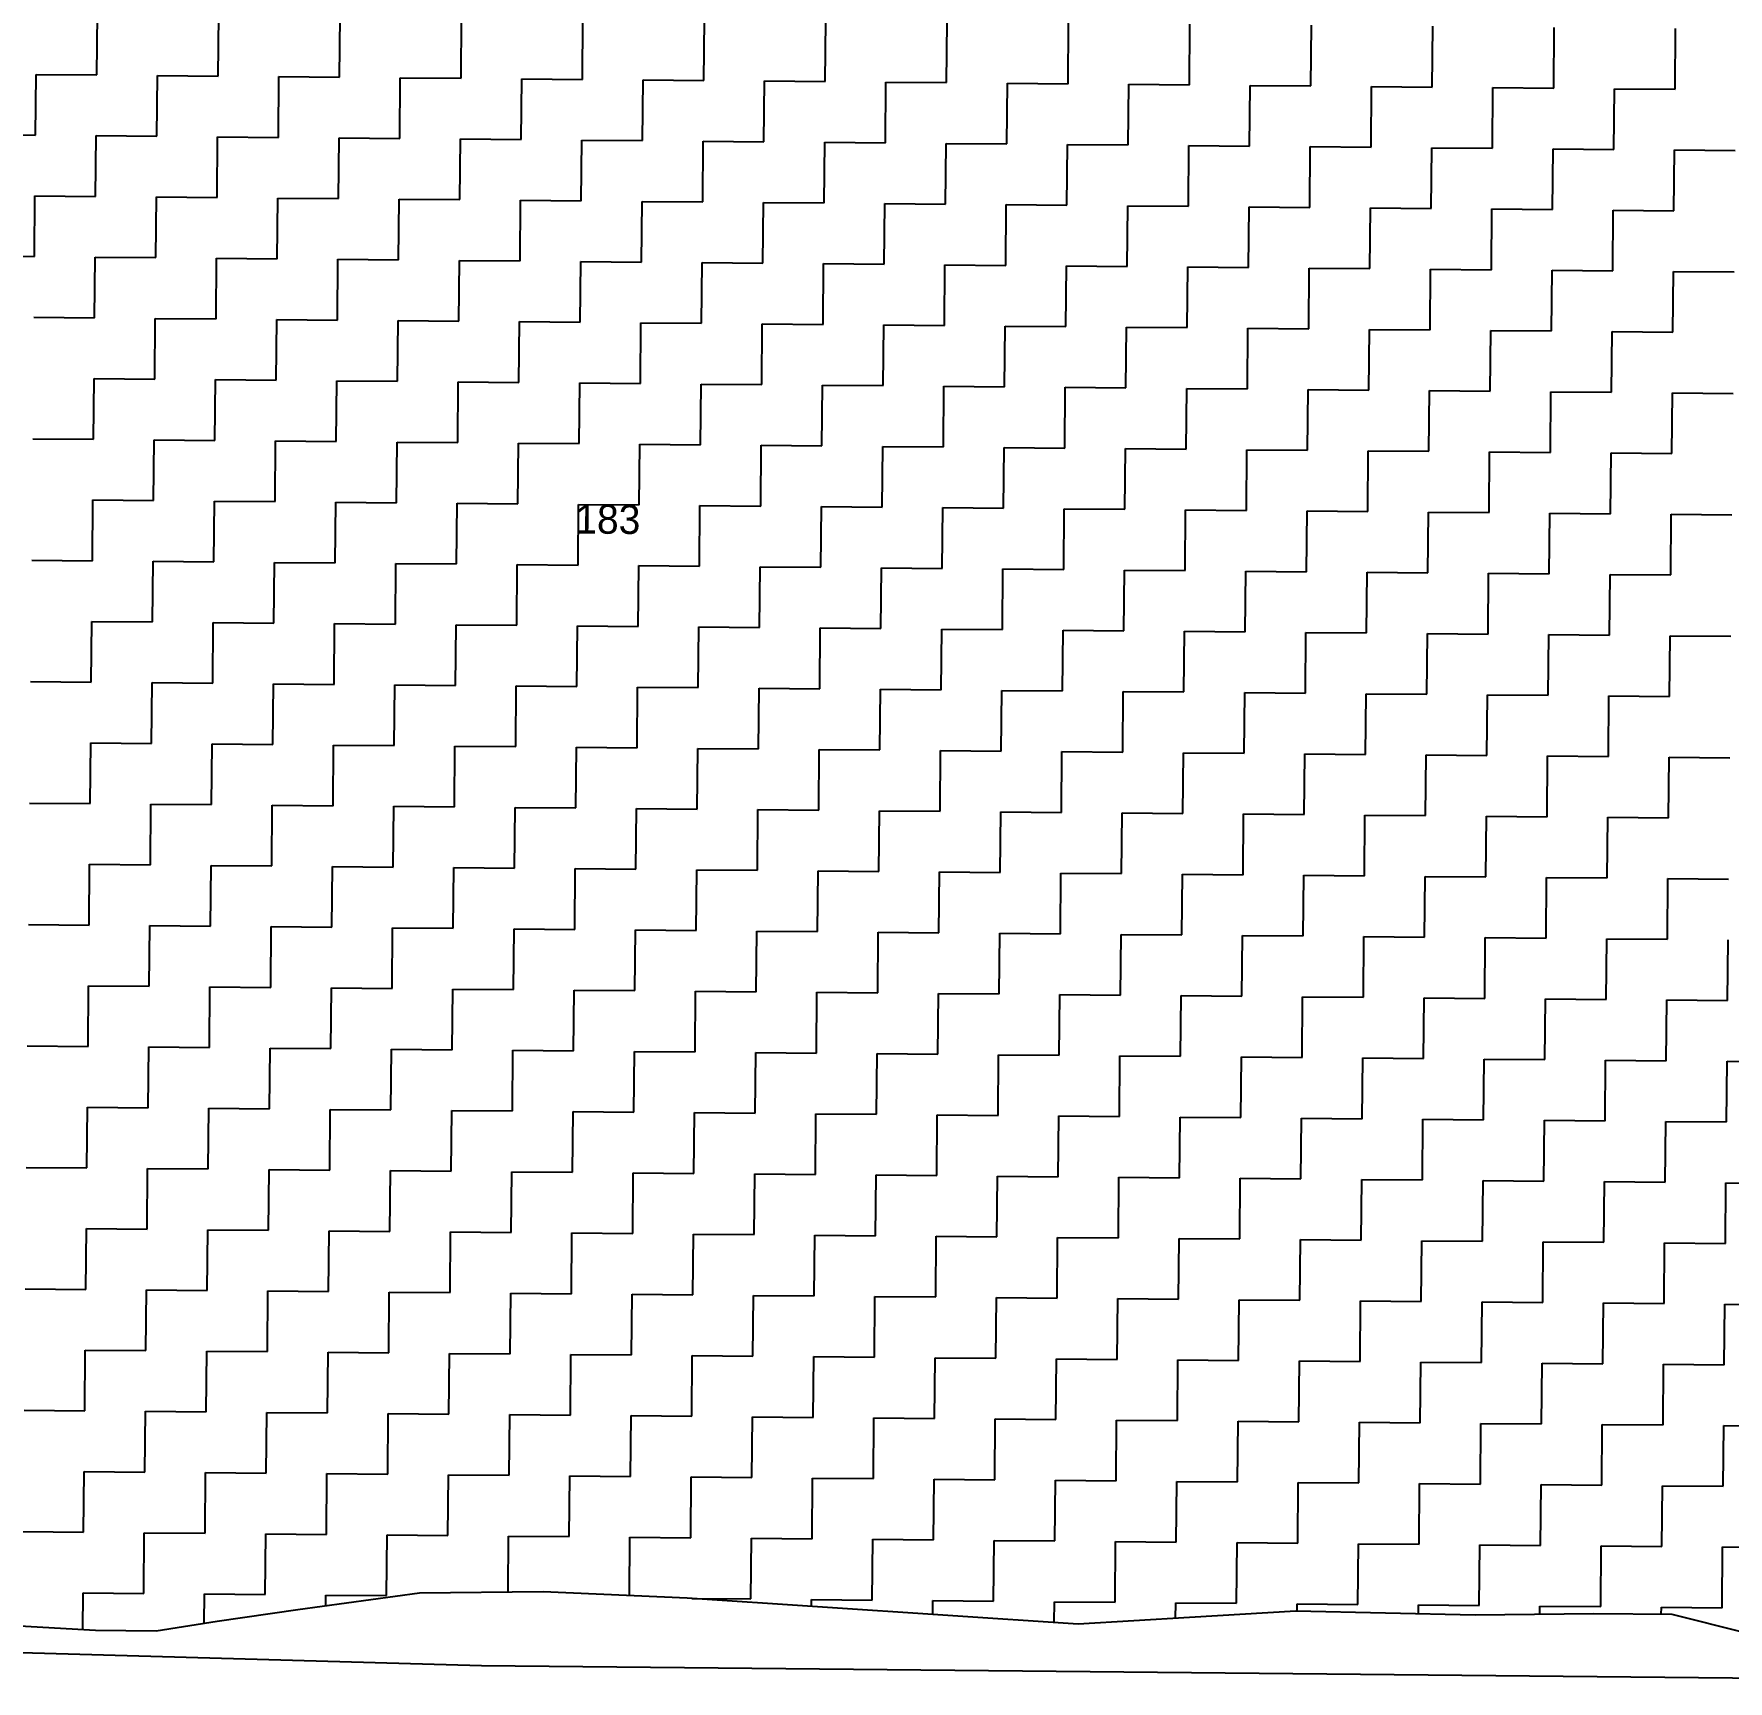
# Model space of a CAD drawing. Header units: metres. Extents: x 286188 to 288650, y 2015524 to 2018848.
# Drawn here: x 287073.8 to 287344.3, y 2015559.2 to 2015822.2 of the extents above; entities that cross this region are included whole.
import ezdxf
from ezdxf.enums import TextEntityAlignment as Align

# ---------------------------------------------------------------- set-up
doc = ezdxf.new("R2010")
doc.units = ezdxf.units.M
doc.header["$MEASUREMENT"] = 0
for name, color, linetype in [('POLY_HATCH', 12, 'Continuous'), ('TEXT_PARCEL', 7, 'Continuous'), ('V_BOUND_LINE', 7, 'Continuous')]:
    doc.layers.add(name, color=color, linetype=linetype)
doc.styles.add('TEXT_MAP', font='', dxfattribs={"height": 1.8})
doc.styles.get('TEXT_MAP').set_extended_font_data('Kruti Dev 050')

msp = doc.modelspace()

# ---------------------------------------------------------------- linework, layer by layer
at = {"layer": 'POLY_HATCH', "linetype": 'Continuous'}
for p, q in [((287083.81, 2015815.69), (287083.9, 2015825.39)), ((287103.2, 2015815.52), (287103.29, 2015825.21)), ((287122.59, 2015815.34), (287122.68, 2015825.04)), ((287141.98, 2015815.17), (287142.07, 2015824.86)), ((287161.37, 2015814.99), (287161.46, 2015824.69)), ((287180.76, 2015814.82), (287180.84, 2015824.51)), ((287200.15, 2015814.64), (287200.23, 2015824.34)), ((287219.54, 2015814.47), (287219.62, 2015824.16)), ((287238.93, 2015814.29), (287239.01, 2015823.98)), ((287258.32, 2015814.11), (287258.4, 2015823.81)), ((287277.71, 2015813.94), (287277.79, 2015823.63)), ((287297.1, 2015813.76), (287297.18, 2015823.46)), ((287316.49, 2015813.59), (287316.57, 2015823.28)), ((287335.87, 2015813.41), (287335.96, 2015823.11)), ((287074.03, 2015806.08), (287074.11, 2015815.78)), ((287074.11, 2015815.78), (287083.81, 2015815.69)), ((287093.42, 2015805.91), (287093.5, 2015815.6)), ((287093.5, 2015815.6), (287103.2, 2015815.52)), ((287112.81, 2015805.73), (287112.89, 2015815.43)), ((287112.89, 2015815.43), (287122.59, 2015815.34)), ((287132.2, 2015805.56), (287132.28, 2015815.25)), ((287132.28, 2015815.25), (287141.98, 2015815.17)), ((287151.59, 2015805.38), (287151.67, 2015815.08)), ((287151.67, 2015815.08), (287161.37, 2015814.99)), ((287170.97, 2015805.21), (287171.06, 2015814.9)), ((287171.06, 2015814.9), (287180.76, 2015814.82)), ((287190.36, 2015805.03), (287190.45, 2015814.73)), ((287190.45, 2015814.73), (287200.15, 2015814.64)), ((287209.75, 2015804.86), (287209.84, 2015814.55)), ((287209.84, 2015814.55), (287219.54, 2015814.47)), ((287229.14, 2015804.68), (287229.23, 2015814.38)), ((287229.23, 2015814.38), (287238.93, 2015814.29)), ((287248.53, 2015804.51), (287248.62, 2015814.2)), ((287248.62, 2015814.2), (287258.32, 2015814.11)), ((287267.92, 2015804.33), (287268.01, 2015814.03)), ((287268.01, 2015814.03), (287277.71, 2015813.94)), ((287287.31, 2015804.16), (287287.4, 2015813.85)), ((287287.4, 2015813.85), (287297.1, 2015813.76)), ((287306.7, 2015803.98), (287306.79, 2015813.68)), ((287306.79, 2015813.68), (287316.49, 2015813.59)), ((287326.09, 2015803.81), (287326.18, 2015813.5)), ((287326.18, 2015813.5), (287335.87, 2015813.41)), ((287064.33, 2015806.17), (287074.03, 2015806.08)), ((287083.63, 2015796.3), (287083.72, 2015806)), ((287083.72, 2015806), (287093.42, 2015805.91)), ((287103.02, 2015796.13), (287103.11, 2015805.82)), ((287103.11, 2015805.82), (287112.81, 2015805.73)), ((287122.41, 2015795.95), (287122.5, 2015805.65)), ((287122.5, 2015805.65), (287132.2, 2015805.56)), ((287141.8, 2015795.78), (287141.89, 2015805.47)), ((287141.89, 2015805.47), (287151.59, 2015805.38)), ((287161.19, 2015795.6), (287161.28, 2015805.3)), ((287161.28, 2015805.3), (287170.97, 2015805.21)), ((287180.58, 2015795.43), (287180.67, 2015805.12)), ((287180.67, 2015805.12), (287190.36, 2015805.03)), ((287199.97, 2015795.25), (287200.06, 2015804.95)), ((287200.06, 2015804.95), (287209.75, 2015804.86)), ((287219.36, 2015795.08), (287219.45, 2015804.77)), ((287219.45, 2015804.77), (287229.14, 2015804.68)), ((287238.75, 2015794.9), (287238.84, 2015804.6)), ((287238.84, 2015804.6), (287248.53, 2015804.51)), ((287258.14, 2015794.73), (287258.23, 2015804.42)), ((287258.23, 2015804.42), (287267.92, 2015804.33)), ((287277.53, 2015794.55), (287277.62, 2015804.24)), ((287277.62, 2015804.24), (287287.31, 2015804.16)), ((287296.92, 2015794.37), (287297.01, 2015804.07)), ((287297.01, 2015804.07), (287306.7, 2015803.98)), ((287316.31, 2015794.2), (287316.4, 2015803.89)), ((287316.4, 2015803.89), (287326.09, 2015803.81)), ((287335.7, 2015794.02), (287335.79, 2015803.72)), ((287335.79, 2015803.72), (287345.48, 2015803.63)), ((287073.85, 2015786.69), (287073.94, 2015796.39)), ((287073.94, 2015796.39), (287083.63, 2015796.3)), ((287093.24, 2015786.52), (287093.33, 2015796.21)), ((287093.33, 2015796.21), (287103.02, 2015796.13)), ((287112.63, 2015786.34), (287112.72, 2015796.04)), ((287112.72, 2015796.04), (287122.41, 2015795.95)), ((287132.02, 2015786.17), (287132.11, 2015795.86)), ((287132.11, 2015795.86), (287141.8, 2015795.78)), ((287151.41, 2015785.99), (287151.5, 2015795.69)), ((287151.5, 2015795.69), (287161.19, 2015795.6)), ((287170.8, 2015785.82), (287170.89, 2015795.51)), ((287170.89, 2015795.51), (287180.58, 2015795.43)), ((287190.19, 2015785.64), (287190.28, 2015795.34)), ((287190.28, 2015795.34), (287199.97, 2015795.25)), ((287209.58, 2015785.47), (287209.67, 2015795.16)), ((287209.67, 2015795.16), (287219.36, 2015795.08)), ((287228.97, 2015785.29), (287229.06, 2015794.99)), ((287229.06, 2015794.99), (287238.75, 2015794.9)), ((287248.36, 2015785.12), (287248.45, 2015794.81)), ((287248.45, 2015794.81), (287258.14, 2015794.73)), ((287267.75, 2015784.94), (287267.84, 2015794.64)), ((287267.84, 2015794.64), (287277.53, 2015794.55)), ((287287.14, 2015784.77), (287287.23, 2015794.46)), ((287287.23, 2015794.46), (287296.92, 2015794.37)), ((287306.53, 2015784.59), (287306.62, 2015794.29)), ((287306.62, 2015794.29), (287316.31, 2015794.2)), ((287325.92, 2015784.42), (287326, 2015794.11)), ((287326, 2015794.11), (287335.7, 2015794.02)), ((287064.16, 2015786.78), (287073.85, 2015786.69)), ((287083.46, 2015776.91), (287083.55, 2015786.61)), ((287083.55, 2015786.61), (287093.24, 2015786.52)), ((287102.85, 2015776.74), (287102.94, 2015786.43)), ((287102.94, 2015786.43), (287112.63, 2015786.34)), ((287122.24, 2015776.56), (287122.33, 2015786.26)), ((287122.33, 2015786.26), (287132.02, 2015786.17)), ((287141.63, 2015776.39), (287141.72, 2015786.08)), ((287141.72, 2015786.08), (287151.41, 2015785.99)), ((287161.02, 2015776.21), (287161.1, 2015785.91)), ((287161.1, 2015785.91), (287170.8, 2015785.82)), ((287180.41, 2015776.04), (287180.49, 2015785.73)), ((287180.49, 2015785.73), (287190.19, 2015785.64)), ((287199.8, 2015775.86), (287199.88, 2015785.56)), ((287199.88, 2015785.56), (287209.58, 2015785.47)), ((287219.19, 2015775.69), (287219.27, 2015785.38)), ((287219.27, 2015785.38), (287228.97, 2015785.29)), ((287238.58, 2015775.51), (287238.66, 2015785.21)), ((287238.66, 2015785.21), (287248.36, 2015785.12)), ((287257.97, 2015775.34), (287258.05, 2015785.03)), ((287258.05, 2015785.03), (287267.75, 2015784.94)), ((287277.36, 2015775.16), (287277.44, 2015784.86)), ((287277.44, 2015784.86), (287287.14, 2015784.77)), ((287296.75, 2015774.99), (287296.83, 2015784.68)), ((287296.83, 2015784.68), (287306.53, 2015784.59)), ((287316.13, 2015774.81), (287316.22, 2015784.5)), ((287316.22, 2015784.5), (287325.92, 2015784.42)), ((287335.52, 2015774.63), (287335.61, 2015784.33)), ((287335.61, 2015784.33), (287345.31, 2015784.24)), ((287073.76, 2015777), (287083.46, 2015776.91)), ((287093.07, 2015767.13), (287093.15, 2015776.82)), ((287093.15, 2015776.82), (287102.85, 2015776.74)), ((287112.46, 2015766.95), (287112.54, 2015776.65)), ((287112.54, 2015776.65), (287122.24, 2015776.56)), ((287131.85, 2015766.78), (287131.93, 2015776.47)), ((287131.93, 2015776.47), (287141.63, 2015776.39)), ((287151.23, 2015766.6), (287151.32, 2015776.3)), ((287151.32, 2015776.3), (287161.02, 2015776.21)), ((287170.62, 2015766.43), (287170.71, 2015776.12)), ((287170.71, 2015776.12), (287180.41, 2015776.04)), ((287190.01, 2015766.25), (287190.1, 2015775.95)), ((287190.1, 2015775.95), (287199.8, 2015775.86)), ((287209.4, 2015766.08), (287209.49, 2015775.77)), ((287209.49, 2015775.77), (287219.19, 2015775.69)), ((287228.79, 2015765.9), (287228.88, 2015775.6)), ((287228.88, 2015775.6), (287238.58, 2015775.51)), ((287248.18, 2015765.73), (287248.27, 2015775.42)), ((287248.27, 2015775.42), (287257.97, 2015775.34)), ((287267.57, 2015765.55), (287267.66, 2015775.25)), ((287267.66, 2015775.25), (287277.36, 2015775.16)), ((287286.96, 2015765.38), (287287.05, 2015775.07)), ((287287.05, 2015775.07), (287296.75, 2015774.99)), ((287306.35, 2015765.2), (287306.44, 2015774.9)), ((287306.44, 2015774.9), (287316.13, 2015774.81)), ((287325.74, 2015765.03), (287325.83, 2015774.72)), ((287325.83, 2015774.72), (287335.52, 2015774.63)), ((287083.28, 2015757.52), (287083.37, 2015767.22)), ((287083.37, 2015767.22), (287093.07, 2015767.13)), ((287102.67, 2015757.35), (287102.76, 2015767.04)), ((287102.76, 2015767.04), (287112.46, 2015766.95)), ((287122.06, 2015757.17), (287122.15, 2015766.87)), ((287122.15, 2015766.87), (287131.85, 2015766.78)), ((287141.45, 2015757), (287141.54, 2015766.69)), ((287141.54, 2015766.69), (287151.23, 2015766.6)), ((287160.84, 2015756.82), (287160.93, 2015766.52)), ((287160.93, 2015766.52), (287170.62, 2015766.43)), ((287180.23, 2015756.65), (287180.32, 2015766.34)), ((287180.32, 2015766.34), (287190.01, 2015766.25)), ((287199.62, 2015756.47), (287199.71, 2015766.17)), ((287199.71, 2015766.17), (287209.4, 2015766.08)), ((287219.01, 2015756.3), (287219.1, 2015765.99)), ((287219.1, 2015765.99), (287228.79, 2015765.9)), ((287238.4, 2015756.12), (287238.49, 2015765.82)), ((287238.49, 2015765.82), (287248.18, 2015765.73)), ((287257.79, 2015755.95), (287257.88, 2015765.64)), ((287257.88, 2015765.64), (287267.57, 2015765.55)), ((287277.18, 2015755.77), (287277.27, 2015765.47)), ((287277.27, 2015765.47), (287286.96, 2015765.38)), ((287296.57, 2015755.6), (287296.66, 2015765.29)), ((287296.66, 2015765.29), (287306.35, 2015765.2)), ((287315.96, 2015755.42), (287316.05, 2015765.12)), ((287316.05, 2015765.12), (287325.74, 2015765.03)), ((287335.35, 2015755.25), (287335.44, 2015764.94)), ((287335.44, 2015764.94), (287345.13, 2015764.85)), ((287073.59, 2015757.61), (287083.28, 2015757.52)), ((287092.89, 2015747.74), (287092.98, 2015757.43)), ((287092.98, 2015757.43), (287102.67, 2015757.35)), ((287112.28, 2015747.56), (287112.37, 2015757.26)), ((287112.37, 2015757.26), (287122.06, 2015757.17)), ((287131.67, 2015747.39), (287131.76, 2015757.08)), ((287131.76, 2015757.08), (287141.45, 2015757)), ((287151.06, 2015747.21), (287151.15, 2015756.91)), ((287151.15, 2015756.91), (287160.84, 2015756.82)), ((287170.45, 2015747.04), (287170.54, 2015756.73)), ((287170.54, 2015756.73), (287180.23, 2015756.65)), ((287189.84, 2015746.86), (287189.93, 2015756.56)), ((287189.93, 2015756.56), (287199.62, 2015756.47)), ((287209.23, 2015746.69), (287209.32, 2015756.38)), ((287209.32, 2015756.38), (287219.01, 2015756.3)), ((287228.62, 2015746.51), (287228.71, 2015756.21)), ((287228.71, 2015756.21), (287238.4, 2015756.12)), ((287248.01, 2015746.34), (287248.1, 2015756.03)), ((287248.1, 2015756.03), (287257.79, 2015755.95)), ((287267.4, 2015746.16), (287267.49, 2015755.86)), ((287267.49, 2015755.86), (287277.18, 2015755.77)), ((287286.79, 2015745.99), (287286.88, 2015755.68)), ((287286.88, 2015755.68), (287296.57, 2015755.6)), ((287306.18, 2015745.81), (287306.26, 2015755.51)), ((287306.26, 2015755.51), (287315.96, 2015755.42)), ((287325.57, 2015745.64), (287325.65, 2015755.33)), ((287325.65, 2015755.33), (287335.35, 2015755.25)), ((287083.11, 2015738.13), (287083.2, 2015747.83)), ((287083.2, 2015747.83), (287092.89, 2015747.74)), ((287102.5, 2015737.96), (287102.59, 2015747.65)), ((287102.59, 2015747.65), (287112.28, 2015747.56)), ((287121.89, 2015737.78), (287121.98, 2015747.48)), ((287121.98, 2015747.48), (287131.67, 2015747.39)), ((287141.28, 2015737.61), (287141.36, 2015747.3)), ((287141.36, 2015747.3), (287151.06, 2015747.21)), ((287160.67, 2015737.43), (287160.75, 2015747.13)), ((287160.75, 2015747.13), (287170.45, 2015747.04)), ((287180.06, 2015737.26), (287180.14, 2015746.95)), ((287180.14, 2015746.95), (287189.84, 2015746.86)), ((287199.45, 2015737.08), (287199.53, 2015746.78)), ((287199.53, 2015746.78), (287209.23, 2015746.69)), ((287218.84, 2015736.91), (287218.92, 2015746.6)), ((287218.92, 2015746.6), (287228.62, 2015746.51)), ((287238.23, 2015736.73), (287238.31, 2015746.43)), ((287238.31, 2015746.43), (287248.01, 2015746.34)), ((287257.62, 2015736.56), (287257.7, 2015746.25)), ((287257.7, 2015746.25), (287267.4, 2015746.16)), ((287277.01, 2015736.38), (287277.09, 2015746.08)), ((287277.09, 2015746.08), (287286.79, 2015745.99)), ((287296.39, 2015736.21), (287296.48, 2015745.9)), ((287296.48, 2015745.9), (287306.18, 2015745.81)), ((287315.78, 2015736.03), (287315.87, 2015745.73)), ((287315.87, 2015745.73), (287325.57, 2015745.64)), ((287335.17, 2015735.86), (287335.26, 2015745.55)), ((287335.26, 2015745.55), (287344.96, 2015745.46)), ((287073.41, 2015738.22), (287083.11, 2015738.13)), ((287092.72, 2015728.35), (287092.8, 2015738.05)), ((287092.8, 2015738.05), (287102.5, 2015737.96)), ((287112.11, 2015728.18), (287112.19, 2015737.87)), ((287112.19, 2015737.87), (287121.89, 2015737.78)), ((287131.49, 2015728), (287131.58, 2015737.69)), ((287131.58, 2015737.69), (287141.28, 2015737.61)), ((287150.88, 2015727.82), (287150.97, 2015737.52)), ((287150.97, 2015737.52), (287160.67, 2015737.43)), ((287170.27, 2015727.65), (287170.36, 2015737.34)), ((287170.36, 2015737.34), (287180.06, 2015737.26)), ((287189.66, 2015727.47), (287189.75, 2015737.17)), ((287189.75, 2015737.17), (287199.45, 2015737.08)), ((287209.05, 2015727.3), (287209.14, 2015736.99)), ((287209.14, 2015736.99), (287218.84, 2015736.91)), ((287228.44, 2015727.12), (287228.53, 2015736.82)), ((287228.53, 2015736.82), (287238.23, 2015736.73)), ((287247.83, 2015726.95), (287247.92, 2015736.64)), ((287247.92, 2015736.64), (287257.62, 2015736.56)), ((287267.22, 2015726.77), (287267.31, 2015736.47)), ((287267.31, 2015736.47), (287277.01, 2015736.38)), ((287286.61, 2015726.6), (287286.7, 2015736.29)), ((287286.7, 2015736.29), (287296.39, 2015736.21)), ((287306, 2015726.42), (287306.09, 2015736.12)), ((287306.09, 2015736.12), (287315.78, 2015736.03)), ((287325.39, 2015726.25), (287325.48, 2015735.94)), ((287325.48, 2015735.94), (287335.17, 2015735.86)), ((287082.93, 2015718.74), (287083.02, 2015728.44)), ((287083.02, 2015728.44), (287092.72, 2015728.35)), ((287102.32, 2015718.57), (287102.41, 2015728.26)), ((287102.41, 2015728.26), (287112.11, 2015728.18)), ((287121.71, 2015718.39), (287121.8, 2015728.09)), ((287121.8, 2015728.09), (287131.49, 2015728)), ((287141.1, 2015718.22), (287141.19, 2015727.91)), ((287141.19, 2015727.91), (287150.88, 2015727.82)), ((287160.49, 2015718.04), (287160.58, 2015727.74)), ((287160.58, 2015727.74), (287170.27, 2015727.65)), ((287179.88, 2015717.87), (287179.97, 2015727.56)), ((287179.97, 2015727.56), (287189.66, 2015727.47)), ((287199.27, 2015717.69), (287199.36, 2015727.39)), ((287199.36, 2015727.39), (287209.05, 2015727.3)), ((287218.66, 2015717.52), (287218.75, 2015727.21)), ((287218.75, 2015727.21), (287228.44, 2015727.12)), ((287238.05, 2015717.34), (287238.14, 2015727.04)), ((287238.14, 2015727.04), (287247.83, 2015726.95)), ((287257.44, 2015717.17), (287257.53, 2015726.86)), ((287257.53, 2015726.86), (287267.22, 2015726.77)), ((287276.83, 2015716.99), (287276.92, 2015726.69)), ((287276.92, 2015726.69), (287286.61, 2015726.6)), ((287296.22, 2015716.82), (287296.31, 2015726.51)), ((287296.31, 2015726.51), (287306, 2015726.42)), ((287315.61, 2015716.64), (287315.7, 2015726.34)), ((287315.7, 2015726.34), (287325.39, 2015726.25)), ((287335, 2015716.47), (287335.09, 2015726.16)), ((287335.09, 2015726.16), (287344.78, 2015726.07)), ((287073.24, 2015718.83), (287082.93, 2015718.74)), ((287092.54, 2015708.96), (287092.63, 2015718.66)), ((287092.63, 2015718.66), (287102.32, 2015718.57)), ((287111.93, 2015708.79), (287112.02, 2015718.48)), ((287112.02, 2015718.48), (287121.71, 2015718.39)), ((287131.32, 2015708.61), (287131.41, 2015718.31)), ((287131.41, 2015718.31), (287141.1, 2015718.22)), ((287150.71, 2015708.44), (287150.8, 2015718.13)), ((287150.8, 2015718.13), (287160.49, 2015718.04)), ((287170.1, 2015708.26), (287170.19, 2015717.95)), ((287170.19, 2015717.95), (287179.88, 2015717.87)), ((287189.49, 2015708.08), (287189.58, 2015717.78)), ((287189.58, 2015717.78), (287199.27, 2015717.69)), ((287208.88, 2015707.91), (287208.97, 2015717.6)), ((287208.97, 2015717.6), (287218.66, 2015717.52)), ((287228.27, 2015707.73), (287228.36, 2015717.43)), ((287228.36, 2015717.43), (287238.05, 2015717.34)), ((287247.66, 2015707.56), (287247.75, 2015717.25)), ((287247.75, 2015717.25), (287257.44, 2015717.17)), ((287267.05, 2015707.38), (287267.14, 2015717.08)), ((287267.14, 2015717.08), (287276.83, 2015716.99)), ((287286.44, 2015707.21), (287286.52, 2015716.9)), ((287286.52, 2015716.9), (287296.22, 2015716.82)), ((287305.83, 2015707.03), (287305.91, 2015716.73)), ((287305.91, 2015716.73), (287315.61, 2015716.64)), ((287325.22, 2015706.86), (287325.3, 2015716.55)), ((287325.3, 2015716.55), (287335, 2015716.47)), ((287082.76, 2015699.35), (287082.85, 2015709.05)), ((287082.85, 2015709.05), (287092.54, 2015708.96)), ((287102.15, 2015699.18), (287102.24, 2015708.87)), ((287102.24, 2015708.87), (287111.93, 2015708.79)), ((287121.54, 2015699), (287121.62, 2015708.7)), ((287121.62, 2015708.7), (287131.32, 2015708.61)), ((287140.93, 2015698.83), (287141.01, 2015708.52)), ((287141.01, 2015708.52), (287150.71, 2015708.44)), ((287160.32, 2015698.65), (287160.4, 2015708.35)), ((287160.4, 2015708.35), (287170.1, 2015708.26)), ((287179.71, 2015698.48), (287179.79, 2015708.17)), ((287179.79, 2015708.17), (287189.49, 2015708.08)), ((287199.1, 2015698.3), (287199.18, 2015708)), ((287199.18, 2015708), (287208.88, 2015707.91)), ((287218.49, 2015698.13), (287218.57, 2015707.82)), ((287218.57, 2015707.82), (287228.27, 2015707.73)), ((287237.88, 2015697.95), (287237.96, 2015707.65)), ((287237.96, 2015707.65), (287247.66, 2015707.56)), ((287257.27, 2015697.78), (287257.35, 2015707.47)), ((287257.35, 2015707.47), (287267.05, 2015707.38)), ((287276.65, 2015697.6), (287276.74, 2015707.3)), ((287276.74, 2015707.3), (287286.44, 2015707.21)), ((287296.04, 2015697.43), (287296.13, 2015707.12)), ((287296.13, 2015707.12), (287305.83, 2015707.03)), ((287315.43, 2015697.25), (287315.52, 2015706.95)), ((287315.52, 2015706.95), (287325.22, 2015706.86)), ((287334.82, 2015697.08), (287334.91, 2015706.77)), ((287334.91, 2015706.77), (287344.61, 2015706.68)), ((287073.06, 2015699.44), (287082.76, 2015699.35)), ((287092.37, 2015689.57), (287092.45, 2015699.27)), ((287092.45, 2015699.27), (287102.15, 2015699.18)), ((287111.75, 2015689.4), (287111.84, 2015699.09)), ((287111.84, 2015699.09), (287121.54, 2015699)), ((287131.14, 2015689.22), (287131.23, 2015698.92)), ((287131.23, 2015698.92), (287140.93, 2015698.83)), ((287150.53, 2015689.05), (287150.62, 2015698.74)), ((287150.62, 2015698.74), (287160.32, 2015698.65)), ((287169.92, 2015688.87), (287170.01, 2015698.57)), ((287170.01, 2015698.57), (287179.71, 2015698.48)), ((287189.31, 2015688.7), (287189.4, 2015698.39)), ((287189.4, 2015698.39), (287199.1, 2015698.3)), ((287208.7, 2015688.52), (287208.79, 2015698.21)), ((287208.79, 2015698.21), (287218.49, 2015698.13)), ((287228.09, 2015688.34), (287228.18, 2015698.04)), ((287228.18, 2015698.04), (287237.88, 2015697.95)), ((287247.48, 2015688.17), (287247.57, 2015697.86)), ((287247.57, 2015697.86), (287257.27, 2015697.78)), ((287266.87, 2015687.99), (287266.96, 2015697.69)), ((287266.96, 2015697.69), (287276.65, 2015697.6)), ((287286.26, 2015687.82), (287286.35, 2015697.51)), ((287286.35, 2015697.51), (287296.04, 2015697.43)), ((287305.65, 2015687.64), (287305.74, 2015697.34)), ((287305.74, 2015697.34), (287315.43, 2015697.25)), ((287325.04, 2015687.47), (287325.13, 2015697.16)), ((287325.13, 2015697.16), (287334.82, 2015697.08)), ((287082.58, 2015679.96), (287082.67, 2015689.66)), ((287082.67, 2015689.66), (287092.37, 2015689.57)), ((287101.97, 2015679.79), (287102.06, 2015689.48)), ((287102.06, 2015689.48), (287111.75, 2015689.4)), ((287121.36, 2015679.61), (287121.45, 2015689.31)), ((287121.45, 2015689.31), (287131.14, 2015689.22)), ((287140.75, 2015679.44), (287140.84, 2015689.13)), ((287140.84, 2015689.13), (287150.53, 2015689.05)), ((287160.14, 2015679.26), (287160.23, 2015688.96)), ((287160.23, 2015688.96), (287169.92, 2015688.87)), ((287179.53, 2015679.09), (287179.62, 2015688.78)), ((287179.62, 2015688.78), (287189.31, 2015688.7)), ((287198.92, 2015678.91), (287199.01, 2015688.61)), ((287199.01, 2015688.61), (287208.7, 2015688.52)), ((287218.31, 2015678.74), (287218.4, 2015688.43)), ((287218.4, 2015688.43), (287228.09, 2015688.34)), ((287237.7, 2015678.56), (287237.79, 2015688.26)), ((287237.79, 2015688.26), (287247.48, 2015688.17)), ((287257.09, 2015678.39), (287257.18, 2015688.08)), ((287257.18, 2015688.08), (287266.87, 2015687.99)), ((287276.48, 2015678.21), (287276.57, 2015687.91)), ((287276.57, 2015687.91), (287286.26, 2015687.82)), ((287295.87, 2015678.04), (287295.96, 2015687.73)), ((287295.96, 2015687.73), (287305.65, 2015687.64)), ((287315.26, 2015677.86), (287315.35, 2015687.56)), ((287315.35, 2015687.56), (287325.04, 2015687.47)), ((287334.65, 2015677.69), (287334.74, 2015687.38)), ((287334.74, 2015687.38), (287344.43, 2015687.29)), ((287072.89, 2015680.05), (287082.58, 2015679.96)), ((287092.19, 2015670.18), (287092.28, 2015679.88)), ((287092.28, 2015679.88), (287101.97, 2015679.79)), ((287111.58, 2015670.01), (287111.67, 2015679.7)), ((287111.67, 2015679.7), (287121.36, 2015679.61)), ((287130.97, 2015669.83), (287131.06, 2015679.53)), ((287131.06, 2015679.53), (287140.75, 2015679.44)), ((287150.36, 2015669.66), (287150.45, 2015679.35)), ((287150.45, 2015679.35), (287160.14, 2015679.26)), ((287169.75, 2015669.48), (287169.84, 2015679.18)), ((287169.84, 2015679.18), (287179.53, 2015679.09)), ((287189.14, 2015669.31), (287189.23, 2015679)), ((287189.23, 2015679), (287198.92, 2015678.91)), ((287208.53, 2015669.13), (287208.62, 2015678.83)), ((287208.62, 2015678.83), (287218.31, 2015678.74)), ((287227.92, 2015668.96), (287228.01, 2015678.65)), ((287228.01, 2015678.65), (287237.7, 2015678.56)), ((287247.31, 2015668.78), (287247.4, 2015678.47)), ((287247.4, 2015678.47), (287257.09, 2015678.39)), ((287266.7, 2015668.6), (287266.78, 2015678.3)), ((287266.78, 2015678.3), (287276.48, 2015678.21)), ((287286.09, 2015668.43), (287286.17, 2015678.12)), ((287286.17, 2015678.12), (287295.87, 2015678.04)), ((287305.48, 2015668.25), (287305.56, 2015677.95)), ((287305.56, 2015677.95), (287315.26, 2015677.86)), ((287324.87, 2015668.08), (287324.95, 2015677.77)), ((287324.95, 2015677.77), (287334.65, 2015677.69)), ((287344.26, 2015667.9), (287344.34, 2015677.6)), ((287082.41, 2015660.57), (287082.5, 2015670.27)), ((287082.5, 2015670.27), (287092.19, 2015670.18)), ((287101.8, 2015660.4), (287101.88, 2015670.09)), ((287101.88, 2015670.09), (287111.58, 2015670.01)), ((287121.19, 2015660.22), (287121.27, 2015669.92)), ((287121.27, 2015669.92), (287130.97, 2015669.83)), ((287140.58, 2015660.05), (287140.66, 2015669.74)), ((287140.66, 2015669.74), (287150.36, 2015669.66)), ((287159.97, 2015659.87), (287160.05, 2015669.57)), ((287160.05, 2015669.57), (287169.75, 2015669.48)), ((287179.36, 2015659.7), (287179.44, 2015669.39)), ((287179.44, 2015669.39), (287189.14, 2015669.31)), ((287198.75, 2015659.52), (287198.83, 2015669.22)), ((287198.83, 2015669.22), (287208.53, 2015669.13)), ((287218.14, 2015659.35), (287218.22, 2015669.04)), ((287218.22, 2015669.04), (287227.92, 2015668.96)), ((287237.53, 2015659.17), (287237.61, 2015668.87)), ((287237.61, 2015668.87), (287247.31, 2015668.78)), ((287256.91, 2015659), (287257, 2015668.69)), ((287257, 2015668.69), (287266.7, 2015668.6)), ((287276.3, 2015658.82), (287276.39, 2015668.52)), ((287276.39, 2015668.52), (287286.09, 2015668.43)), ((287295.69, 2015658.65), (287295.78, 2015668.34)), ((287295.78, 2015668.34), (287305.48, 2015668.25)), ((287315.08, 2015658.47), (287315.17, 2015668.17)), ((287315.17, 2015668.17), (287324.87, 2015668.08)), ((287334.47, 2015658.3), (287334.56, 2015667.99)), ((287334.56, 2015667.99), (287344.26, 2015667.9)), ((287072.71, 2015660.66), (287082.41, 2015660.57)), ((287092.02, 2015650.79), (287092.1, 2015660.49)), ((287092.1, 2015660.49), (287101.8, 2015660.4)), ((287111.4, 2015650.62), (287111.49, 2015660.31)), ((287111.49, 2015660.31), (287121.19, 2015660.22)), ((287130.79, 2015650.44), (287130.88, 2015660.14)), ((287130.88, 2015660.14), (287140.58, 2015660.05)), ((287150.18, 2015650.27), (287150.27, 2015659.96)), ((287150.27, 2015659.96), (287159.97, 2015659.87)), ((287169.57, 2015650.09), (287169.66, 2015659.79)), ((287169.66, 2015659.79), (287179.36, 2015659.7)), ((287188.96, 2015649.92), (287189.05, 2015659.61)), ((287189.05, 2015659.61), (287198.75, 2015659.52)), ((287208.35, 2015649.74), (287208.44, 2015659.44)), ((287208.44, 2015659.44), (287218.14, 2015659.35)), ((287227.74, 2015649.57), (287227.83, 2015659.26)), ((287227.83, 2015659.26), (287237.53, 2015659.17)), ((287247.13, 2015649.39), (287247.22, 2015659.09)), ((287247.22, 2015659.09), (287256.91, 2015659)), ((287266.52, 2015649.22), (287266.61, 2015658.91)), ((287266.61, 2015658.91), (287276.3, 2015658.82)), ((287285.91, 2015649.04), (287286, 2015658.73)), ((287286, 2015658.73), (287295.69, 2015658.65)), ((287305.3, 2015648.86), (287305.39, 2015658.56)), ((287305.39, 2015658.56), (287315.08, 2015658.47)), ((287324.69, 2015648.69), (287324.78, 2015658.38)), ((287324.78, 2015658.38), (287334.47, 2015658.3)), ((287344.08, 2015648.51), (287344.17, 2015658.21)), ((287344.17, 2015658.21), (287353.86, 2015658.12)), ((287082.23, 2015641.18), (287082.32, 2015650.88)), ((287082.32, 2015650.88), (287092.02, 2015650.79)), ((287101.62, 2015641.01), (287101.71, 2015650.7)), ((287101.71, 2015650.7), (287111.4, 2015650.62)), ((287121.01, 2015640.83), (287121.1, 2015650.53)), ((287121.1, 2015650.53), (287130.79, 2015650.44)), ((287140.4, 2015640.66), (287140.49, 2015650.35)), ((287140.49, 2015650.35), (287150.18, 2015650.27)), ((287159.79, 2015640.48), (287159.88, 2015650.18)), ((287159.88, 2015650.18), (287169.57, 2015650.09)), ((287179.18, 2015640.31), (287179.27, 2015650)), ((287179.27, 2015650), (287188.96, 2015649.92)), ((287198.57, 2015640.13), (287198.66, 2015649.83)), ((287198.66, 2015649.83), (287208.35, 2015649.74)), ((287217.96, 2015639.96), (287218.05, 2015649.65)), ((287218.05, 2015649.65), (287227.74, 2015649.57)), ((287237.35, 2015639.78), (287237.44, 2015649.48)), ((287237.44, 2015649.48), (287247.13, 2015649.39)), ((287256.74, 2015639.61), (287256.83, 2015649.3)), ((287256.83, 2015649.3), (287266.52, 2015649.22)), ((287276.13, 2015639.43), (287276.22, 2015649.13)), ((287276.22, 2015649.13), (287285.91, 2015649.04)), ((287295.52, 2015639.26), (287295.61, 2015648.95)), ((287295.61, 2015648.95), (287305.3, 2015648.86)), ((287314.91, 2015639.08), (287315, 2015648.78)), ((287315, 2015648.78), (287324.69, 2015648.69)), ((287334.3, 2015638.91), (287334.39, 2015648.6)), ((287334.39, 2015648.6), (287344.08, 2015648.51)), ((287072.54, 2015641.27), (287082.23, 2015641.18)), ((287091.84, 2015631.4), (287091.93, 2015641.1)), ((287091.93, 2015641.1), (287101.62, 2015641.01)), ((287111.23, 2015631.23), (287111.32, 2015640.92)), ((287111.32, 2015640.92), (287121.01, 2015640.83)), ((287130.62, 2015631.05), (287130.71, 2015640.75)), ((287130.71, 2015640.75), (287140.4, 2015640.66)), ((287150.01, 2015630.88), (287150.1, 2015640.57)), ((287150.1, 2015640.57), (287159.79, 2015640.48)), ((287169.4, 2015630.7), (287169.49, 2015640.4)), ((287169.49, 2015640.4), (287179.18, 2015640.31)), ((287188.79, 2015630.53), (287188.88, 2015640.22)), ((287188.88, 2015640.22), (287198.57, 2015640.13)), ((287208.18, 2015630.35), (287208.27, 2015640.05)), ((287208.27, 2015640.05), (287217.96, 2015639.96)), ((287227.57, 2015630.18), (287227.66, 2015639.87)), ((287227.66, 2015639.87), (287237.35, 2015639.78)), ((287246.96, 2015630), (287247.04, 2015639.7)), ((287247.04, 2015639.7), (287256.74, 2015639.61)), ((287266.35, 2015629.83), (287266.43, 2015639.52)), ((287266.43, 2015639.52), (287276.13, 2015639.43)), ((287285.74, 2015629.65), (287285.82, 2015639.35)), ((287285.82, 2015639.35), (287295.52, 2015639.26)), ((287305.13, 2015629.48), (287305.21, 2015639.17)), ((287305.21, 2015639.17), (287314.91, 2015639.08)), ((287324.52, 2015629.3), (287324.6, 2015638.99)), ((287324.6, 2015638.99), (287334.3, 2015638.91)), ((287343.91, 2015629.12), (287343.99, 2015638.82)), ((287343.99, 2015638.82), (287353.69, 2015638.73)), ((287082.06, 2015621.79), (287082.15, 2015631.49)), ((287082.15, 2015631.49), (287091.84, 2015631.4)), ((287101.45, 2015621.62), (287101.53, 2015631.31)), ((287101.53, 2015631.31), (287111.23, 2015631.23)), ((287120.84, 2015621.44), (287120.92, 2015631.14)), ((287120.92, 2015631.14), (287130.62, 2015631.05)), ((287140.23, 2015621.27), (287140.31, 2015630.96)), ((287140.31, 2015630.96), (287150.01, 2015630.88)), ((287159.62, 2015621.09), (287159.7, 2015630.79)), ((287159.7, 2015630.79), (287169.4, 2015630.7)), ((287179.01, 2015620.92), (287179.09, 2015630.61)), ((287179.09, 2015630.61), (287188.79, 2015630.53)), ((287198.4, 2015620.74), (287198.48, 2015630.44)), ((287198.48, 2015630.44), (287208.18, 2015630.35)), ((287217.79, 2015620.57), (287217.87, 2015630.26)), ((287217.87, 2015630.26), (287227.57, 2015630.18)), ((287237.17, 2015620.39), (287237.26, 2015630.09)), ((287237.26, 2015630.09), (287246.96, 2015630)), ((287256.56, 2015620.22), (287256.65, 2015629.91)), ((287256.65, 2015629.91), (287266.35, 2015629.83)), ((287275.95, 2015620.04), (287276.04, 2015629.74)), ((287276.04, 2015629.74), (287285.74, 2015629.65)), ((287295.34, 2015619.87), (287295.43, 2015629.56)), ((287295.43, 2015629.56), (287305.13, 2015629.48)), ((287314.73, 2015619.69), (287314.82, 2015629.39)), ((287314.82, 2015629.39), (287324.52, 2015629.3)), ((287334.12, 2015619.52), (287334.21, 2015629.21)), ((287334.21, 2015629.21), (287343.91, 2015629.12)), ((287072.36, 2015621.88), (287082.06, 2015621.79)), ((287091.66, 2015612.01), (287091.75, 2015621.71)), ((287091.75, 2015621.71), (287101.45, 2015621.62)), ((287111.05, 2015611.84), (287111.14, 2015621.53)), ((287111.14, 2015621.53), (287120.84, 2015621.44)), ((287130.44, 2015611.66), (287130.53, 2015621.36)), ((287130.53, 2015621.36), (287140.23, 2015621.27)), ((287149.83, 2015611.49), (287149.92, 2015621.18)), ((287149.92, 2015621.18), (287159.62, 2015621.09)), ((287169.22, 2015611.31), (287169.31, 2015621.01)), ((287169.31, 2015621.01), (287179.01, 2015620.92)), ((287188.61, 2015611.14), (287188.7, 2015620.83)), ((287188.7, 2015620.83), (287198.4, 2015620.74)), ((287208, 2015610.96), (287208.09, 2015620.66)), ((287208.09, 2015620.66), (287217.79, 2015620.57)), ((287227.39, 2015610.79), (287227.48, 2015620.48)), ((287227.48, 2015620.48), (287237.17, 2015620.39)), ((287246.78, 2015610.61), (287246.87, 2015620.31)), ((287246.87, 2015620.31), (287256.56, 2015620.22)), ((287266.17, 2015610.44), (287266.26, 2015620.13)), ((287266.26, 2015620.13), (287275.95, 2015620.04)), ((287285.56, 2015610.26), (287285.65, 2015619.96)), ((287285.65, 2015619.96), (287295.34, 2015619.87)), ((287304.95, 2015610.09), (287305.04, 2015619.78)), ((287305.04, 2015619.78), (287314.73, 2015619.69)), ((287324.34, 2015609.91), (287324.43, 2015619.61)), ((287324.43, 2015619.61), (287334.12, 2015619.52)), ((287343.73, 2015609.74), (287343.82, 2015619.43)), ((287343.82, 2015619.43), (287353.51, 2015619.34)), ((287081.88, 2015602.4), (287081.97, 2015612.1)), ((287081.97, 2015612.1), (287091.66, 2015612.01)), ((287101.27, 2015602.23), (287101.36, 2015611.92)), ((287101.36, 2015611.92), (287111.05, 2015611.84)), ((287120.66, 2015602.05), (287120.75, 2015611.75)), ((287120.75, 2015611.75), (287130.44, 2015611.66)), ((287140.05, 2015601.88), (287140.14, 2015611.57)), ((287140.14, 2015611.57), (287149.83, 2015611.49)), ((287159.44, 2015601.7), (287159.53, 2015611.4)), ((287159.53, 2015611.4), (287169.22, 2015611.31)), ((287178.83, 2015601.53), (287178.92, 2015611.22)), ((287178.92, 2015611.22), (287188.61, 2015611.14)), ((287198.22, 2015601.35), (287198.31, 2015611.05)), ((287198.31, 2015611.05), (287208, 2015610.96)), ((287217.61, 2015601.18), (287217.7, 2015610.87)), ((287217.7, 2015610.87), (287227.39, 2015610.79)), ((287237, 2015601), (287237.09, 2015610.7)), ((287237.09, 2015610.7), (287246.78, 2015610.61)), ((287256.39, 2015600.83), (287256.48, 2015610.52)), ((287256.48, 2015610.52), (287266.17, 2015610.44)), ((287275.78, 2015600.65), (287275.87, 2015610.35)), ((287275.87, 2015610.35), (287285.56, 2015610.26)), ((287295.17, 2015600.48), (287295.26, 2015610.17)), ((287295.26, 2015610.17), (287304.95, 2015610.09)), ((287314.56, 2015600.3), (287314.65, 2015610)), ((287314.65, 2015610), (287324.34, 2015609.91)), ((287333.95, 2015600.13), (287334.04, 2015609.82)), ((287334.04, 2015609.82), (287343.73, 2015609.74)), ((287072.19, 2015602.49), (287081.88, 2015602.4)), ((287091.49, 2015592.62), (287091.58, 2015602.32)), ((287091.58, 2015602.32), (287101.27, 2015602.23)), ((287110.88, 2015592.45), (287110.97, 2015602.14)), ((287110.97, 2015602.14), (287120.66, 2015602.05)), ((287130.27, 2015592.27), (287130.36, 2015601.97)), ((287130.36, 2015601.97), (287140.05, 2015601.88)), ((287149.66, 2015592.1), (287149.75, 2015601.79)), ((287149.75, 2015601.79), (287159.44, 2015601.7)), ((287169.05, 2015591.92), (287169.14, 2015601.62)), ((287169.14, 2015601.62), (287178.83, 2015601.53)), ((287188.44, 2015591.75), (287188.53, 2015601.44)), ((287188.53, 2015601.44), (287198.22, 2015601.35)), ((287207.83, 2015591.57), (287207.92, 2015601.27)), ((287207.92, 2015601.27), (287217.61, 2015601.18)), ((287227.22, 2015591.4), (287227.3, 2015601.09)), ((287227.3, 2015601.09), (287237, 2015601)), ((287246.61, 2015591.22), (287246.69, 2015600.92)), ((287246.69, 2015600.92), (287256.39, 2015600.83)), ((287266, 2015591.05), (287266.08, 2015600.74)), ((287266.08, 2015600.74), (287275.78, 2015600.65)), ((287285.39, 2015590.87), (287285.47, 2015600.57)), ((287285.47, 2015600.57), (287295.17, 2015600.48)), ((287304.78, 2015590.7), (287304.86, 2015600.39)), ((287304.86, 2015600.39), (287314.56, 2015600.3)), ((287324.17, 2015590.52), (287324.25, 2015600.22)), ((287324.25, 2015600.22), (287333.95, 2015600.13)), ((287343.56, 2015590.35), (287343.64, 2015600.04)), ((287343.64, 2015600.04), (287353.34, 2015599.95)), ((287081.71, 2015583.02), (287081.79, 2015592.71)), ((287081.79, 2015592.71), (287091.49, 2015592.62)), ((287101.1, 2015582.84), (287101.18, 2015592.53)), ((287101.18, 2015592.53), (287110.88, 2015592.45)), ((287120.49, 2015582.66), (287120.57, 2015592.36)), ((287120.57, 2015592.36), (287130.27, 2015592.27)), ((287139.88, 2015582.49), (287139.96, 2015592.18)), ((287139.96, 2015592.18), (287149.66, 2015592.1)), ((287159.27, 2015582.31), (287159.35, 2015592.01)), ((287159.35, 2015592.01), (287169.05, 2015591.92)), ((287178.66, 2015582.14), (287178.74, 2015591.83)), ((287178.74, 2015591.83), (287188.44, 2015591.75)), ((287198.05, 2015581.96), (287198.13, 2015591.66)), ((287198.13, 2015591.66), (287207.83, 2015591.57)), ((287217.43, 2015581.79), (287217.52, 2015591.48)), ((287217.52, 2015591.48), (287227.22, 2015591.4)), ((287236.82, 2015581.61), (287236.91, 2015591.31)), ((287236.91, 2015591.31), (287246.61, 2015591.22)), ((287256.21, 2015581.44), (287256.3, 2015591.13)), ((287256.3, 2015591.13), (287266, 2015591.05)), ((287275.6, 2015581.26), (287275.69, 2015590.96)), ((287275.69, 2015590.96), (287285.39, 2015590.87)), ((287294.99, 2015581.09), (287295.08, 2015590.78)), ((287295.08, 2015590.78), (287304.78, 2015590.7)), ((287314.38, 2015580.91), (287314.47, 2015590.61)), ((287314.47, 2015590.61), (287324.17, 2015590.52)), ((287333.77, 2015580.74), (287333.86, 2015590.43)), ((287333.86, 2015590.43), (287343.56, 2015590.35)), ((287072.01, 2015583.1), (287081.71, 2015583.02)), ((287091.31, 2015573.23), (287091.4, 2015582.93)), ((287091.4, 2015582.93), (287101.1, 2015582.84)), ((287110.7, 2015573.06), (287110.79, 2015582.75)), ((287110.79, 2015582.75), (287120.49, 2015582.66)), ((287130.09, 2015572.88), (287130.18, 2015582.58)), ((287130.18, 2015582.58), (287139.88, 2015582.49)), ((287149.49, 2015573.44), (287149.57, 2015582.4)), ((287149.57, 2015582.4), (287159.27, 2015582.31)), ((287168.88, 2015572.9), (287168.96, 2015582.23)), ((287168.96, 2015582.23), (287178.66, 2015582.14)), ((287188.26, 2015572.36), (287188.35, 2015582.05)), ((287188.35, 2015582.05), (287198.05, 2015581.96)), ((287207.65, 2015572.18), (287207.74, 2015581.88)), ((287207.74, 2015581.88), (287217.43, 2015581.79)), ((287227.04, 2015572.01), (287227.13, 2015581.7)), ((287227.13, 2015581.7), (287236.82, 2015581.61)), ((287246.43, 2015571.83), (287246.52, 2015581.53)), ((287246.52, 2015581.53), (287256.21, 2015581.44)), ((287265.82, 2015571.66), (287265.91, 2015581.35)), ((287265.91, 2015581.35), (287275.6, 2015581.26)), ((287285.21, 2015571.48), (287285.3, 2015581.18)), ((287285.3, 2015581.18), (287294.99, 2015581.09)), ((287304.6, 2015571.31), (287304.69, 2015581)), ((287304.69, 2015581), (287314.38, 2015580.91)), ((287323.99, 2015571.13), (287324.08, 2015580.83)), ((287324.08, 2015580.83), (287333.77, 2015580.74)), ((287343.38, 2015570.96), (287343.47, 2015580.65)), ((287343.47, 2015580.65), (287353.16, 2015580.56)), ((287081.57, 2015567.42), (287081.62, 2015573.32)), ((287081.62, 2015573.32), (287091.31, 2015573.23)), ((287100.97, 2015568.41), (287101.01, 2015573.15)), ((287101.01, 2015573.15), (287110.7, 2015573.06)), ((287120.38, 2015571.24), (287120.4, 2015572.97)), ((287120.4, 2015572.97), (287130.09, 2015572.88)), ((287178.83, 2015572.44), (287188.26, 2015572.36)), ((287197.95, 2015571.16), (287197.96, 2015572.27)), ((287197.96, 2015572.27), (287207.65, 2015572.18)), ((287217.33, 2015569.87), (287217.35, 2015572.09)), ((287217.35, 2015572.09), (287227.04, 2015572.01)), ((287236.71, 2015568.57), (287236.74, 2015571.92)), ((287236.74, 2015571.92), (287246.43, 2015571.83)), ((287256.1, 2015569.23), (287256.13, 2015571.74)), ((287256.13, 2015571.74), (287265.82, 2015571.66)), ((287275.51, 2015570.42), (287275.52, 2015571.57)), ((287275.52, 2015571.57), (287285.21, 2015571.48)), ((287294.89, 2015569.97), (287294.91, 2015571.39)), ((287294.91, 2015571.39), (287304.6, 2015571.31)), ((287314.28, 2015569.89), (287314.3, 2015571.22)), ((287314.3, 2015571.22), (287323.99, 2015571.13)), ((287333.67, 2015569.89), (287333.69, 2015571.04)), ((287333.69, 2015571.04), (287343.38, 2015570.96))]:
    msp.add_line(p, q, dxfattribs=at)
at = {"layer": 'POLY_HATCH'}
for p, q in [((287135.33, 2015573.28), (287115.94, 2015570.63)), ((287155.1, 2015573.51), (287135.33, 2015573.28)), ((287178.09, 2015572.49), (287155.1, 2015573.51)), ((287115.94, 2015570.63), (287103.01, 2015568.73)), ((287240.56, 2015568.32), (287178.09, 2015572.49)), ((287275.28, 2015570.42), (287258.32, 2015569.37)), ((287303.92, 2015569.76), (287275.28, 2015570.42)), ((287322.89, 2015569.99), (287303.92, 2015569.76)), ((287335.39, 2015569.88), (287322.89, 2015569.99)), ((287347.07, 2015566.95), (287335.39, 2015569.88)), ((287083.63, 2015567.3), (287067.09, 2015568.25)), ((287093.31, 2015567.21), (287083.63, 2015567.3)), ((287103.01, 2015568.73), (287093.31, 2015567.21)), ((287258.32, 2015569.37), (287240.56, 2015568.32))]:
    msp.add_line(p, q, dxfattribs=at)
at = {"layer": 'V_BOUND_LINE'}
for p, q in [((287145.23, 2015561.69), (287067.84, 2015563.85)), ((287389.58, 2015559.24), (287145.23, 2015561.69))]:
    msp.add_line(p, q, dxfattribs=at)

# ---------------------------------------------------------------- texts
at = {"layer": 'TEXT_PARCEL', "style": 'TEXT_MAP'}
msp.add_text('183', height=4.654, rotation=359.4824, dxfattribs=at).set_placement((287165.43, 2015744.76), align=Align.MIDDLE)

doc.saveas('drawing.dxf')
